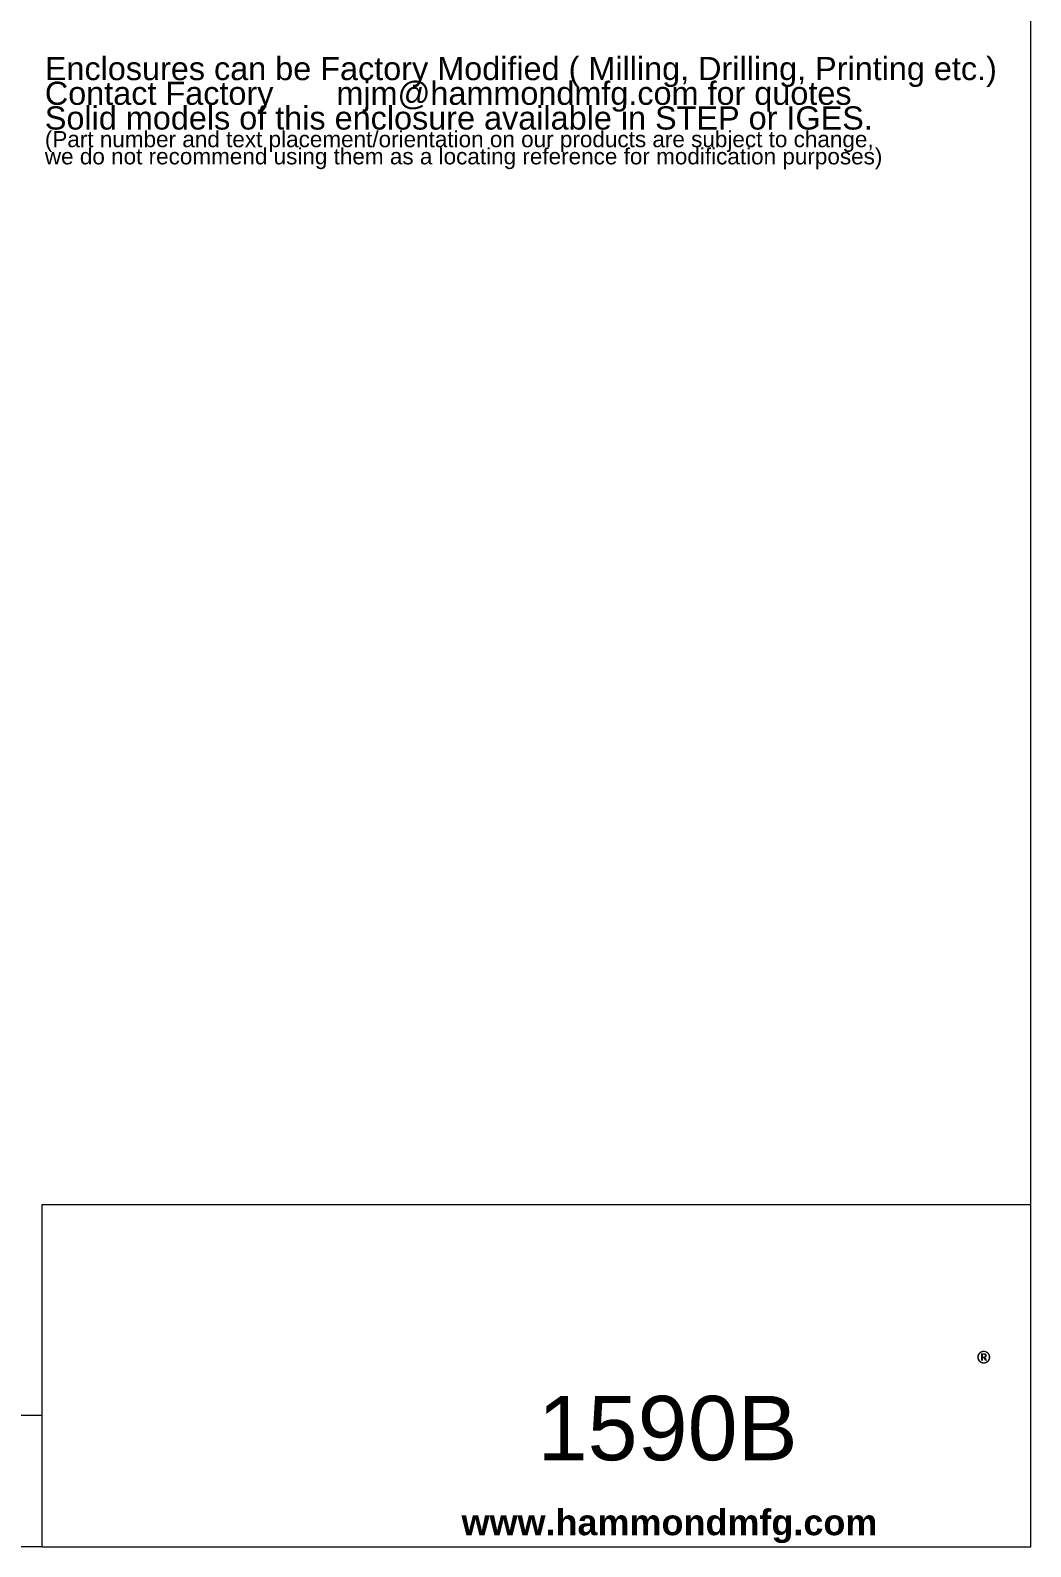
# Model space of a CAD drawing. Header units: millimetres. Extents: x 16 to 472, y 17 to 362.
# Drawn here: x 336.1 to 472.1, y 16.9 to 223 of the extents above; entities that cross this region are included whole.
import ezdxf

# ---------------------------------------------------------------- set-up
doc = ezdxf.new("R2010")
doc.units = ezdxf.units.MM
doc.header["$LTSCALE"] = 1.75
doc.layers.add('Sketch Geometry (ANSI)', color=7, linetype='Continuous', lineweight=9)
doc.layers.add('Symbol (ANSI)', color=7, linetype='Continuous', lineweight=9)
doc.styles.add('Note Text (ANSI)', font='arial.ttf')
doc.styles.add('Text Style20', font='arial.ttf')

# ---------------------------------------------------------------- blocks, each defined once
blk = doc.blocks.new('Title Blocks HAMMOND')
at = {"layer": 'Sketch Geometry (ANSI)'}
for p, q in [((270, 36.2), (270, 206.73)), ((270, 36.2), (193.21, 36.2)), ((193.21, 36.2), (193.21, 9.64)), ((270, 9.64), (270, 36.2)), ((173.94, 19.84), (193.21, 19.84)), ((193.21, 19.84), (193.21, 9.64)), ((193.21, 9.64), (173.94, 9.64)), ((193.21, 9.64), (270, 9.64))]:
    blk.add_line(p, q, dxfattribs=at)
at = {"layer": 'Symbol (ANSI)', "insert": (265.78, 24.7), "char_height": 2, "attachment_point": 1, "style": 'Note Text (ANSI)'}
blk.add_mtext('\\fCalibri|b1|i0;\\H2.0000;®\\fCalibri|b1|i0;\\H21.7410;\\P', dxfattribs=at)
at = {"layer": 'Symbol (ANSI)', "insert": (225.81, 11.22), "char_height": 2, "width": 32.2927, "attachment_point": 4, "style": 'Note Text (ANSI)'}
blk.add_mtext('\\fArial|b1|i0;\\H2.0000;www.hammondmfg.com', dxfattribs=at)
at = {"layer": 'Symbol (ANSI)', "style": 'Text Style20'}
blk.add_attdef('<TITLE>_001', (231.71, 16.35), '', height=5, dxfattribs=at)

msp = doc.modelspace()

# ---------------------------------------------------------------- block references
at = {"xscale": 1.75, "yscale": 1.75, "zscale": 1.75}
msp.add_blockref('Title Blocks HAMMOND', (-0.4354, 0.0218), dxfattribs=at).add_auto_attribs({'<TITLE>_001': '1590B'})

# ---------------------------------------------------------------- texts
at = {"layer": 'Symbol (ANSI)', "color": 5, "true_color": 0x0000ff, "insert": (338.1093, 210.0714), "char_height": 3.5000001, "width": 130.031747, "attachment_point": 4, "line_spacing_factor": 0.639812, "style": 'Note Text (ANSI)'}
msp.add_mtext('{\\H0.9x;Enclosures can be Factory Modified ( Milling, Drilling, Printing etc.)\\PContact Factory       mjm@hammondmfg.com for quotes\\H1.5042x; \\H0.66482x;\\PSolid models of this enclosure available in STEP or IGES.\\H1.571x; \\H0.67192x;\\P\\H0.65789x;(Part number and text placement/orientation on our products are subject to change,\\H1.8285x; \\H0.5469x;\\Pwe do not recommend using them as a locating reference for modification purposes)\\fCalibri|b0|i0|c0|p34;\\H1.5141x; \\H0.66046x;\\P\\H1.4509x; }', dxfattribs=at)

doc.saveas('drawing.dxf')
